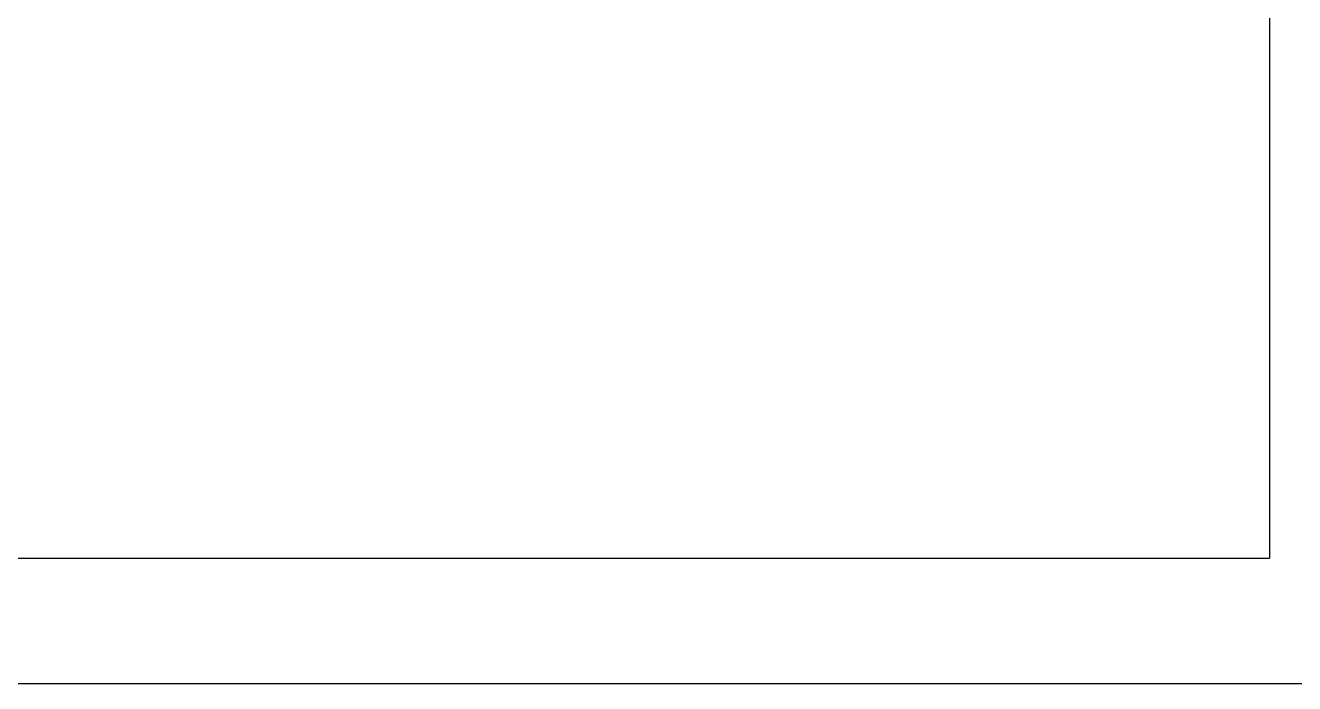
# Model space of a CAD drawing. Header units: millimetres. Extents: x 0 to 500, y 0 to 700.
# Drawn here: x 239.7 to 371.5, y 0 to 68.4 of the extents above; entities that cross this region are included whole.
import ezdxf

# ---------------------------------------------------------------- set-up
doc = ezdxf.new("R2010")
doc.units = ezdxf.units.MM
for name, color, linetype in [('CORTE', 1, 'Continuous'), ('GRABADO', 5, 'Continuous'), ('HOJA', 8, 'Continuous')]:
    doc.layers.add(name, color=color, linetype=linetype)

msp = doc.modelspace()

# ---------------------------------------------------------------- linework, layer by layer
at = {"layer": 'CORTE'}
msp.add_lwpolyline([(368.87, 84.22), (368.87, 52.34), (368.87, 48.78), (368.87, 46.64), (368.87, 46.21), (368.87, 45.78), (368.87, 45.36), (368.87, 44.92), (368.87, 44.82), (368.87, 44.59), (368.87, 44.13), (368.87, 43.22), (368.87, 42.02), (368.87, 41.37), (368.87, 40.81), (368.87, 40.58), (368.87, 40.58), (368.87, 38.87), (368.87, 38.41), (368.87, 37.86), (368.87, 37.14), (368.87, 36.97), (368.87, 36.97), (368.87, 36.57), (368.87, 35.5), (368.87, 35.34), (368.87, 35.34), (368.87, 35.08), (368.87, 34.25), (368.87, 33.51), (368.87, 32.7), (368.87, 31.32), (368.87, 30.52), (368.87, 29.97), (368.87, 29.78), (368.87, 29.22), (368.87, 28.72), (368.87, 28.11), (368.87, 27.55), (368.87, 26.94), (368.87, 26.39), (368.87, 25.93), (368.87, 25.77), (368.87, 25.43), (368.87, 24.84), (368.87, 24.08), (368.87, 22.61), (368.87, 22.08), (368.87, 21.55), (368.87, 20.95), (368.87, 20.36), (368.87, 19.8), (368.87, 19.47), (368.87, 19.02), (368.87, 18.55), (368.87, 18.08), (368.87, 17.51), (368.87, 16.91), (368.87, 16.27), (368.87, 15.61), (368.87, 14.97), (368.87, 14.33), (368.87, 13.67), (368.87, 13.07), (368.87, 13.07), (368.87, 13.05), (368.86, 13.04), (368.86, 13.03), (368.85, 13.02), (368.84, 13.01), (368.83, 13.01), (368.83, 13.01), (368.82, 13), (368.81, 13), (368.8, 13), (368.8, 13), (340.94, 13), (340.94, 13), (340.42, 13), (340.27, 13), (339.63, 13), (339.23, 13), (338.14, 13), (337.63, 13), (336.79, 13), (335.1, 13), (333.55, 13), (333.42, 13), (333.13, 13), (332.91, 13), (332.26, 13), (331.79, 13), (331.24, 13), (330.84, 13), (330.37, 13), (329.97, 13), (327.59, 13), (327.05, 13), (326.1, 13), (325.57, 13), (325.15, 13), (324.62, 13), (324.15, 13), (323.63, 13), (323.21, 13), (322.69, 13), (322.17, 13), (321.49, 13), (321.15, 13), (320.8, 13), (320.66, 13), (320.37, 13), (319.96, 13), (319.24, 13), (318.42, 13), (317.74, 13), (317.37, 13), (316.93, 13), (316.49, 13), (315.56, 13), (315.08, 13), (314.61, 13), (314.13, 13), (313.65, 13), (313.21, 13), (311.36, 13), (310.89, 13), (310.43, 13), (309.97, 13), (309.51, 13), (279.66, 13), (279.66, 13), (278.68, 13), (278.32, 13), (277.76, 13), (277.4, 13), (273.25, 13), (272.87, 13), (271.95, 13), (271.56, 13), (270.64, 13), (270.24, 13), (269.78, 13), (269.38, 13), (267.51, 13), (267.1, 13), (265.7, 13), (265.28, 13), (264.86, 13), (264.39, 13), (263.97, 13), (262.55, 13), (262.03, 13), (261.52, 13), (260.58, 13), (260.14, 13), (259.67, 13), (259.23, 13), (258.28, 13), (257.83, 13), (257.36, 13), (256.86, 13), (256.36, 13), (255.87, 13), (255.4, 13), (254.96, 13), (254.01, 13), (253.55, 13), (252.6, 13), (252.13, 13), (251.18, 13), (250.7, 13), (220.65, 13)], dxfattribs=at)
at = {"layer": 'GRABADO'}
msp.add_lwpolyline([(368.87, 84.22), (368.87, 59.47), (368.87, 55.28), (368.87, 52.74), (368.87, 52.24), (368.87, 51.73), (368.87, 51.23), (368.87, 50.71), (368.87, 50.59), (368.87, 50.32), (368.87, 49.78), (368.87, 48.71), (368.87, 47.29), (368.87, 46.51), (368.87, 45.86), (368.87, 45.59), (368.87, 45.59), (368.87, 45.58), (368.87, 43.56), (368.87, 43.02), (368.87, 42.37), (368.87, 41.52), (368.87, 41.32), (368.87, 41.32), (368.87, 40.84), (368.87, 39.58), (368.87, 39.39), (368.87, 39.39), (368.87, 39.08), (368.87, 38.1), (368.87, 37.22), (368.87, 36.27), (368.87, 34.63), (368.87, 33.69), (368.87, 33.05), (368.87, 32.81), (368.87, 32.16), (368.87, 31.56), (368.87, 30.84), (368.87, 30.18), (368.87, 29.47), (368.87, 28.81), (368.87, 28.26), (368.87, 28.08), (368.87, 27.67), (368.87, 26.98), (368.87, 26.09), (368.87, 24.34), (368.87, 23.72), (368.87, 23.09), (368.87, 22.39), (368.87, 21.69), (368.87, 21.03), (368.87, 20.64), (368.87, 20.1), (368.87, 19.55), (368.87, 18.99), (368.87, 18.31), (368.87, 17.6), (368.87, 16.85), (368.87, 16.07), (368.87, 15.31), (368.87, 14.55), (368.87, 13.78), (368.87, 13.07), (368.87, 13.07), (368.87, 13.05), (368.86, 13.05), (368.86, 13.04), (368.86, 13.03), (368.85, 13.02), (368.84, 13.01), (368.83, 13.01), (368.83, 13.01), (368.83, 13.01), (368.82, 13), (368.81, 13), (368.8, 13), (368.8, 13), (346.66, 13), (346.66, 13), (346.04, 13), (345.87, 13), (345.11, 13), (344.63, 13), (343.34, 13), (342.74, 13), (341.75, 13), (339.75, 13), (337.92, 13), (337.77, 13), (337.42, 13), (337.16, 13), (336.4, 13), (335.84, 13), (335.19, 13), (334.72, 13), (334.16, 13), (333.69, 13), (330.88, 13), (330.24, 13), (329.12, 13), (328.49, 13), (328, 13), (327.37, 13), (326.81, 13), (326.19, 13), (325.7, 13), (325.08, 13), (324.47, 13), (323.66, 13), (323.27, 13), (322.86, 13), (322.68, 13), (322.35, 13), (321.86, 13), (321.01, 13), (320.04, 13), (319.24, 13), (318.8, 13), (318.28, 13), (317.76, 13), (316.66, 13), (316.09, 13), (315.54, 13), (314.97, 13), (314.41, 13), (313.88, 13), (311.69, 13), (311.14, 13), (310.6, 13), (310.06, 13), (309.51, 13), (285.01, 13), (285.01, 13), (283.86, 13), (283.43, 13), (282.77, 13), (282.34, 13), (277.44, 13), (276.99, 13), (275.9, 13), (275.44, 13), (274.35, 13), (273.88, 13), (273.33, 13), (272.86, 13), (270.65, 13), (270.17, 13), (268.51, 13), (268.02, 13), (267.53, 13), (266.97, 13), (266.47, 13), (264.79, 13), (264.18, 13), (263.57, 13), (262.46, 13), (261.94, 13), (261.39, 13), (260.87, 13), (259.75, 13), (259.22, 13), (258.66, 13), (258.07, 13), (257.48, 13), (256.9, 13), (256.34, 13), (255.82, 13), (254.7, 13), (254.16, 13), (253.03, 13), (252.48, 13), (251.35, 13), (250.79, 13), (226.05, 13)], dxfattribs=at)
at = {"layer": 'HOJA'}
msp.add_lwpolyline([(0, 0), (500, 0), (500, 700), (0, 700)], close=True, dxfattribs=at)

doc.saveas('drawing.dxf')
